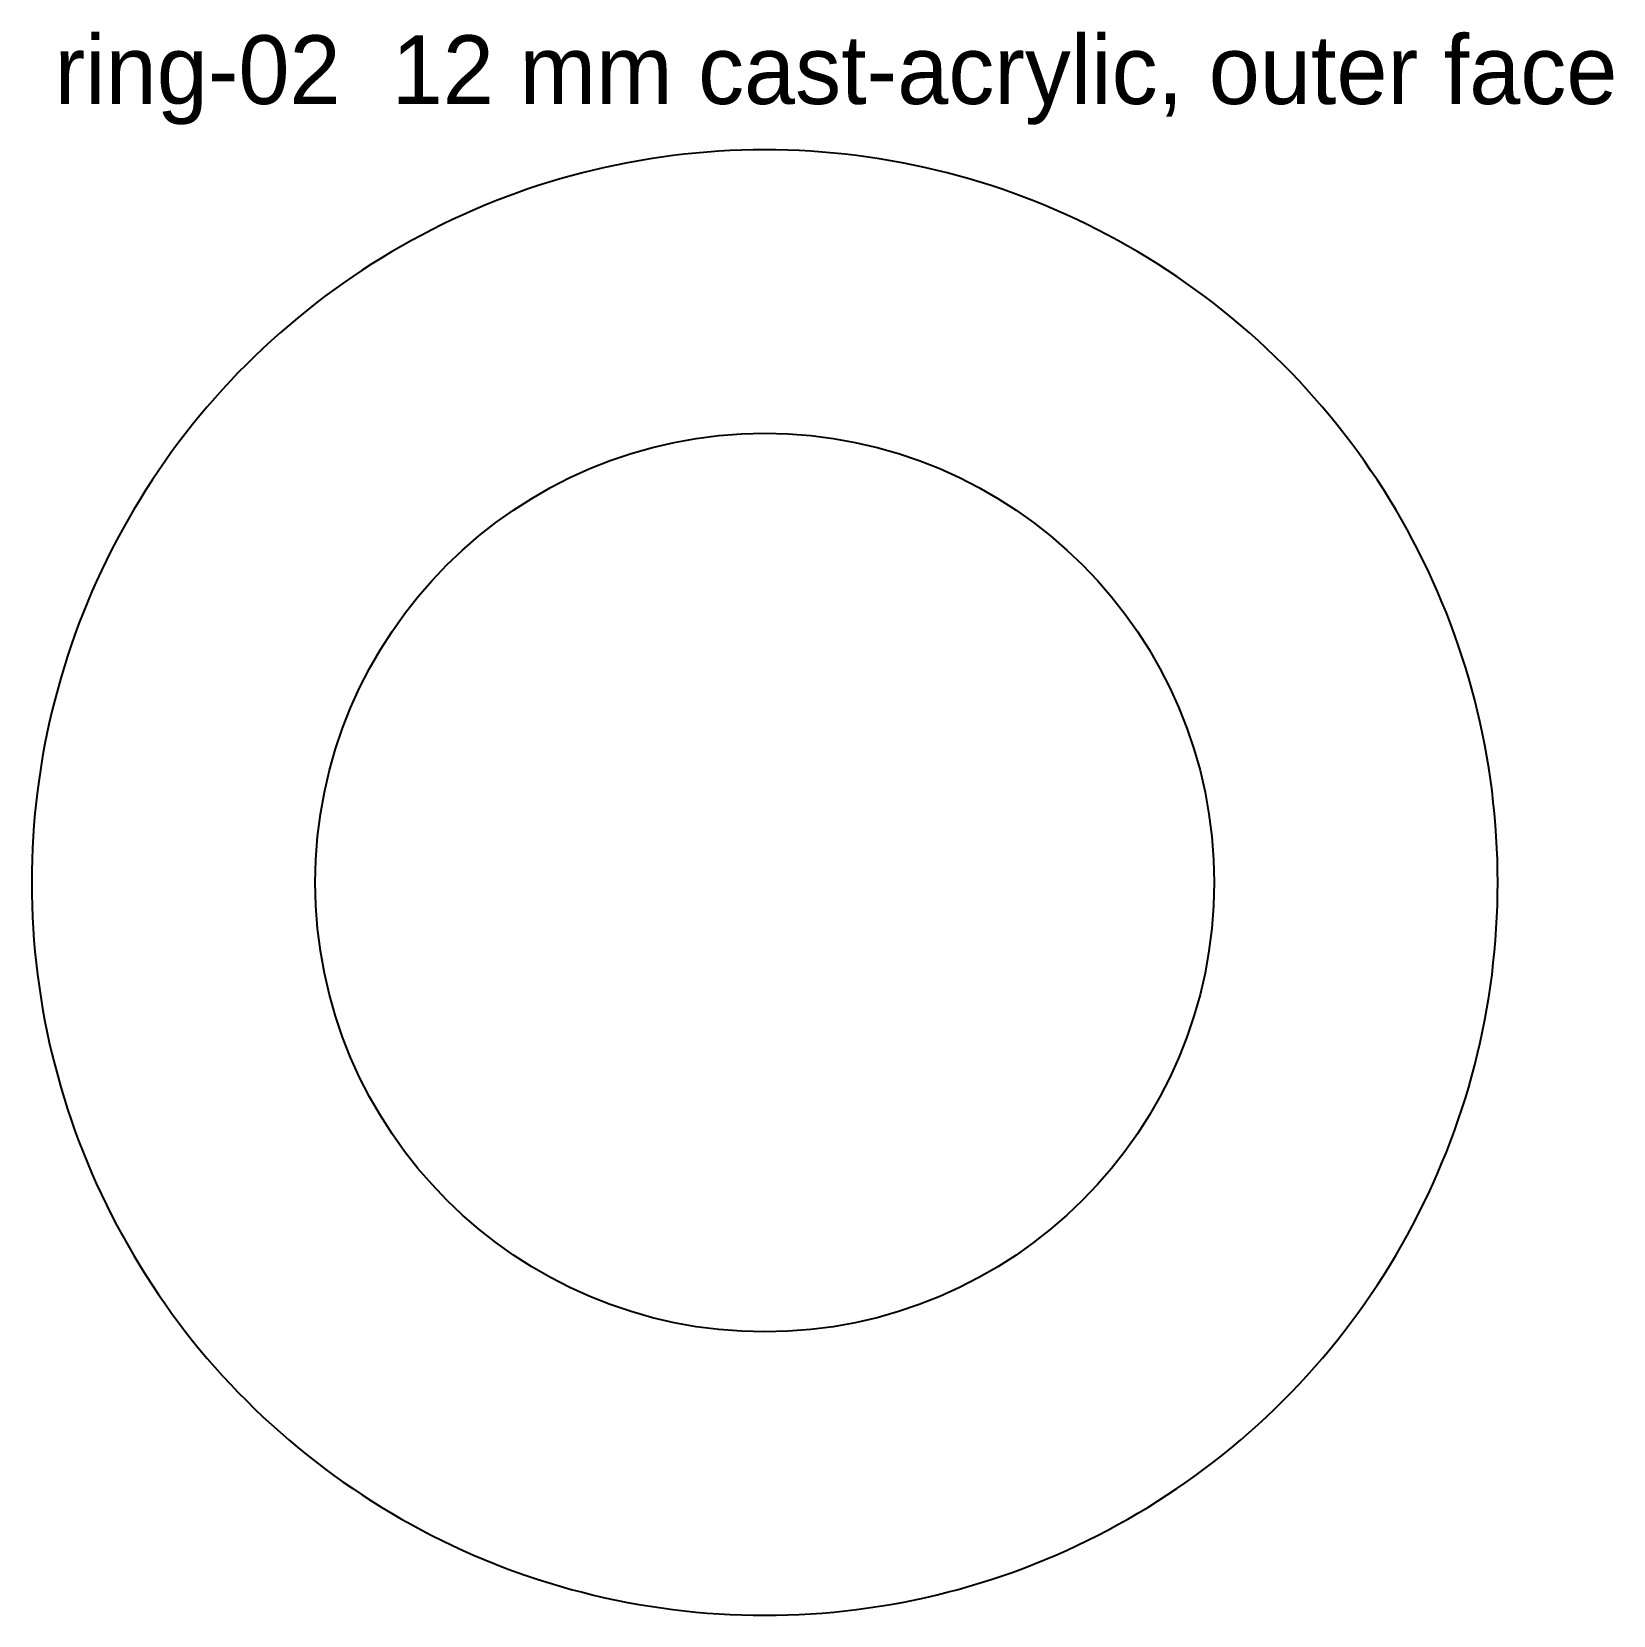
# Model space of a CAD drawing. Header units: millimetres. Extents: x 0 to 138, y 0 to 138.
import ezdxf

# ---------------------------------------------------------------- set-up
doc = ezdxf.new("R2010")
doc.units = ezdxf.units.MM
for name, color, linetype in [('CUT_INSIDE', 5, 'Continuous'), ('CUT_OUTSIDE', 1, 'Continuous'), ('NOTES', 7, 'Continuous')]:
    doc.layers.add(name, color=color, linetype=linetype)

msp = doc.modelspace()

# ---------------------------------------------------------------- linework, layer by layer
at = {"layer": 'CUT_INSIDE'}
msp.add_circle((64, 64), 39.24, dxfattribs=at)
at = {"layer": 'CUT_OUTSIDE'}
msp.add_lwpolyline([(128, 64), (127.99, 65.01), (127.97, 66.01), (127.93, 67.01), (127.87, 68.02), (127.8, 69.02), (127.72, 70.02), (127.61, 71.02), (127.5, 72.02), (127.36, 73.02), (127.21, 74.01), (127.05, 75), (126.87, 75.99), (126.67, 76.98), (126.46, 77.96), (126.23, 78.94), (125.99, 79.92), (125.73, 80.89), (125.46, 81.86), (125.17, 82.82), (124.87, 83.78), (124.55, 84.73), (124.22, 85.68), (123.87, 86.62), (123.51, 87.56), (123.13, 88.49), (122.74, 89.42), (122.33, 90.34), (121.91, 91.25), (121.47, 92.16), (121.02, 93.06), (120.56, 93.95), (120.08, 94.83), (119.59, 95.71), (119.09, 96.58), (118.57, 97.44), (118.04, 98.29), (117.49, 99.14), (116.93, 99.97), (116.36, 100.8), (115.78, 101.62), (115.18, 102.43), (114.57, 103.23), (113.95, 104.02), (113.31, 104.8), (112.67, 105.56), (112.01, 106.32), (111.34, 107.07), (110.65, 107.81), (109.96, 108.54), (109.25, 109.25), (108.54, 109.96), (107.81, 110.65), (107.07, 111.34), (106.32, 112.01), (105.56, 112.67), (104.8, 113.31), (104.02, 113.95), (103.23, 114.57), (102.43, 115.18), (101.62, 115.78), (100.8, 116.36), (99.97, 116.93), (99.14, 117.49), (98.29, 118.04), (97.44, 118.57), (96.58, 119.09), (95.71, 119.59), (94.83, 120.08), (93.95, 120.56), (93.06, 121.02), (92.16, 121.47), (91.25, 121.91), (90.34, 122.33), (89.42, 122.74), (88.49, 123.13), (87.56, 123.51), (86.62, 123.87), (85.68, 124.22), (84.73, 124.55), (83.78, 124.87), (82.82, 125.17), (81.86, 125.46), (80.89, 125.73), (79.92, 125.99), (78.94, 126.23), (77.96, 126.46), (76.98, 126.67), (75.99, 126.87), (75, 127.05), (74.01, 127.21), (73.02, 127.36), (72.02, 127.5), (71.02, 127.61), (70.02, 127.72), (69.02, 127.8), (68.02, 127.87), (67.01, 127.93), (66.01, 127.97), (65.01, 127.99), (64, 128), (62.99, 127.99), (61.99, 127.97), (60.99, 127.93), (59.98, 127.87), (58.98, 127.8), (57.98, 127.72), (56.98, 127.61), (55.98, 127.5), (54.98, 127.36), (53.99, 127.21), (53, 127.05), (52.01, 126.87), (51.02, 126.67), (50.04, 126.46), (49.06, 126.23), (48.08, 125.99), (47.11, 125.73), (46.14, 125.46), (45.18, 125.17), (44.22, 124.87), (43.27, 124.55), (42.32, 124.22), (41.38, 123.87), (40.44, 123.51), (39.51, 123.13), (38.58, 122.74), (37.66, 122.33), (36.75, 121.91), (35.84, 121.47), (34.94, 121.02), (34.05, 120.56), (33.17, 120.08), (32.29, 119.59), (31.42, 119.09), (30.56, 118.57), (29.71, 118.04), (28.86, 117.49), (28.03, 116.93), (27.2, 116.36), (26.38, 115.78), (25.57, 115.18), (24.77, 114.57), (23.98, 113.95), (23.2, 113.31), (22.44, 112.67), (21.68, 112.01), (20.93, 111.34), (20.19, 110.65), (19.46, 109.96), (18.75, 109.25), (18.04, 108.54), (17.35, 107.81), (16.66, 107.07), (15.99, 106.32), (15.33, 105.56), (14.69, 104.8), (14.05, 104.02), (13.43, 103.23), (12.82, 102.43), (12.22, 101.62), (11.64, 100.8), (11.07, 99.97), (10.51, 99.14), (9.96, 98.29), (9.43, 97.44), (8.91, 96.58), (8.41, 95.71), (7.92, 94.83), (7.44, 93.95), (6.98, 93.06), (6.53, 92.16), (6.09, 91.25), (5.67, 90.34), (5.26, 89.42), (4.87, 88.49), (4.49, 87.56), (4.13, 86.62), (3.78, 85.68), (3.45, 84.73), (3.13, 83.78), (2.83, 82.82), (2.54, 81.86), (2.27, 80.89), (2.01, 79.92), (1.77, 78.94), (1.54, 77.96), (1.33, 76.98), (1.13, 75.99), (0.95, 75), (0.79, 74.01), (0.64, 73.02), (0.5, 72.02), (0.39, 71.02), (0.28, 70.02), (0.2, 69.02), (0.13, 68.02), (0.07, 67.01), (0.03, 66.01), (0.01, 65.01), (0, 64), (0.01, 62.99), (0.03, 61.99), (0.07, 60.99), (0.13, 59.98), (0.2, 58.98), (0.28, 57.98), (0.39, 56.98), (0.5, 55.98), (0.64, 54.98), (0.79, 53.99), (0.95, 53), (1.13, 52.01), (1.33, 51.02), (1.54, 50.04), (1.77, 49.06), (2.01, 48.08), (2.27, 47.11), (2.54, 46.14), (2.83, 45.18), (3.13, 44.22), (3.45, 43.27), (3.78, 42.32), (4.13, 41.38), (4.49, 40.44), (4.87, 39.51), (5.26, 38.58), (5.67, 37.66), (6.09, 36.75), (6.53, 35.84), (6.98, 34.94), (7.44, 34.05), (7.92, 33.17), (8.41, 32.29), (8.91, 31.42), (9.43, 30.56), (9.96, 29.71), (10.51, 28.86), (11.07, 28.03), (11.64, 27.2), (12.22, 26.38), (12.82, 25.57), (13.43, 24.77), (14.05, 23.98), (14.69, 23.2), (15.33, 22.44), (15.99, 21.68), (16.66, 20.93), (17.35, 20.19), (18.04, 19.46), (18.75, 18.75), (19.46, 18.04), (20.19, 17.35), (20.93, 16.66), (21.68, 15.99), (22.44, 15.33), (23.2, 14.69), (23.98, 14.05), (24.77, 13.43), (25.57, 12.82), (26.38, 12.22), (27.2, 11.64), (28.03, 11.07), (28.86, 10.51), (29.71, 9.96), (30.56, 9.43), (31.42, 8.91), (32.29, 8.41), (33.17, 7.92), (34.05, 7.44), (34.94, 6.98), (35.84, 6.53), (36.75, 6.09), (37.66, 5.67), (38.58, 5.26), (39.51, 4.87), (40.44, 4.49), (41.38, 4.13), (42.32, 3.78), (43.27, 3.45), (44.22, 3.13), (45.18, 2.83), (46.14, 2.54), (47.11, 2.27), (48.08, 2.01), (49.06, 1.77), (50.04, 1.54), (51.02, 1.33), (52.01, 1.13), (53, 0.95), (53.99, 0.79), (54.98, 0.64), (55.98, 0.5), (56.98, 0.39), (57.98, 0.28), (58.98, 0.2), (59.98, 0.13), (60.99, 0.07), (61.99, 0.03), (62.99, 0.01), (64, 0), (65.01, 0.01), (66.01, 0.03), (67.01, 0.07), (68.02, 0.13), (69.02, 0.2), (70.02, 0.28), (71.02, 0.39), (72.02, 0.5), (73.02, 0.64), (74.01, 0.79), (75, 0.95), (75.99, 1.13), (76.98, 1.33), (77.96, 1.54), (78.94, 1.77), (79.92, 2.01), (80.89, 2.27), (81.86, 2.54), (82.82, 2.83), (83.78, 3.13), (84.73, 3.45), (85.68, 3.78), (86.62, 4.13), (87.56, 4.49), (88.49, 4.87), (89.42, 5.26), (90.34, 5.67), (91.25, 6.09), (92.16, 6.53), (93.06, 6.98), (93.95, 7.44), (94.83, 7.92), (95.71, 8.41), (96.58, 8.91), (97.44, 9.43), (98.29, 9.96), (99.14, 10.51), (99.97, 11.07), (100.8, 11.64), (101.62, 12.22), (102.43, 12.82), (103.23, 13.43), (104.02, 14.05), (104.8, 14.69), (105.56, 15.33), (106.32, 15.99), (107.07, 16.66), (107.81, 17.35), (108.54, 18.04), (109.25, 18.75), (109.96, 19.46), (110.65, 20.19), (111.34, 20.93), (112.01, 21.68), (112.67, 22.44), (113.31, 23.2), (113.95, 23.98), (114.57, 24.77), (115.18, 25.57), (115.78, 26.38), (116.36, 27.2), (116.93, 28.03), (117.49, 28.86), (118.04, 29.71), (118.57, 30.56), (119.09, 31.42), (119.59, 32.29), (120.08, 33.17), (120.56, 34.05), (121.02, 34.94), (121.47, 35.84), (121.91, 36.75), (122.33, 37.66), (122.74, 38.58), (123.13, 39.51), (123.51, 40.44), (123.87, 41.38), (124.22, 42.32), (124.55, 43.27), (124.87, 44.22), (125.17, 45.18), (125.46, 46.14), (125.73, 47.11), (125.99, 48.08), (126.23, 49.06), (126.46, 50.04), (126.67, 51.02), (126.87, 52.01), (127.05, 53), (127.21, 53.99), (127.36, 54.98), (127.5, 55.98), (127.61, 56.98), (127.72, 57.98), (127.8, 58.98), (127.87, 59.98), (127.93, 60.99), (127.97, 61.99), (127.99, 62.99), (128, 64)], close=True, dxfattribs=at)

# ---------------------------------------------------------------- texts
at = {"layer": 'NOTES'}
msp.add_text('ring-02  12 mm cast-acrylic, outer face', height=6, dxfattribs=at).set_placement((2, 132))

doc.saveas('drawing.dxf')
